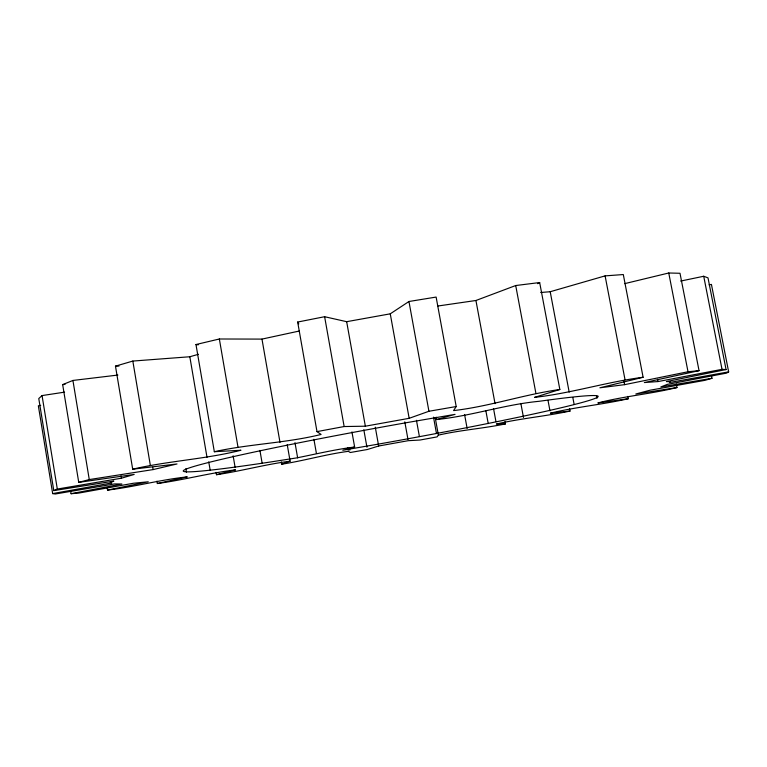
<?xml version="1.0" encoding="UTF-8"?>
<svg xmlns="http://www.w3.org/2000/svg" width="767" height="767" viewBox="0 0 767 767"><rect width="100%" height="100%" fill="white"/><g stroke="black" fill="none" stroke-linecap="round" stroke-linejoin="round"><path stroke-width="1.15" d="M299.37 331.008L261.978 339.1L219.352 338.995L195.978 344.536L214.329 451.715C249.601 443.892 285.947 443.125 321.105 434.458L316.992 431.61L297.673 322.044L324.623 316.713L346.665 321.689L390.259 313.828L408.955 301.498L436.126 297.069L456.202 406.539L453.585 410.594C489.614 406.443 523.995 394.468 559.843 389.492L539.671 282.544L515.712 285.535L475.933 300.491L437.967 306.004M504.964 421.572L505.395 423.93C483.191 428.513 460.526 430.057 438.388 435.129L437.094 436.883L420.028 440.028L408.217 440.689L378.658 446.01L367.355 449.51L350.251 452.511L348.419 451.322C325.889 454.294 304.087 460.756 281.662 464.208L281.249 461.849M64.562 392.148L42.051 395.58L38.772 398.543L53.786 490.612L113.861 481.101L110.323 482.453L111.781 482.951L52.664 493.593L38.35 405.781L40.709 405.35M709.111 284.845L711.431 284.423L728.65 371.87L726.531 373.126L667.328 384.382L660.857 386.932L711.987 378.294L711.527 375.945M537.571 283.665L539.671 282.544M53.786 490.612L57.314 489.049L121.407 478.215L134.187 474.437L78.742 482.366L62.664 384.603L72.923 380.451L117.897 375.063M281.662 464.208L290.118 461.178L287.232 444.678M316.992 431.61L344.143 426.538L365.351 426.203L409.166 418.312L428.935 411.265L456.202 406.539M559.843 389.492L534.57 397.364C571.252 393.318 606.563 381.937 643.11 377.259L623.312 274.548L605.105 275.88L550.207 291.728L540.687 292.495M78.742 482.366L89.269 479.576L153.103 469.586L177.014 463.968L132.691 469.183L115.472 366.147L132.825 361.065L189.823 356.751L198.423 354.296M711.987 378.294L704.902 380.346L649.985 390.23L635.814 393.989L676.964 387.556L676.293 384.075M351.938 431.917L354.632 447.027C334.93 449.424 315.736 454.15 296.35 457.957L272.477 461.686A210.81 8.082 -10.2 0 1 195.364 466.029A210.81 8.082 -10.2 0 1 407.325 422.531L455.052 414.362L436.653 419.539L436.222 417.19M354.632 447.027L342.82 450.258L378.735 444.045A210.81 8.082 -10.2 0 0 579.545 403.174A210.81 8.082 -10.2 0 0 539.163 401.294C504.427 404.573 471.369 416.011 436.653 419.539M216.073 472.367L216.476 474.706L235.546 469.855C209.228 473.009 183.601 480.008 157.35 483.526L156.957 481.168M643.11 377.259L599.88 387.805L624.626 384.66L688.018 371.755L699.044 370.662L680.003 273.273L668.757 272.994L624.674 283.646M676.964 387.556C650.867 393.97 623.916 396.194 597.876 402.953L628.298 398.735L627.847 396.386M132.691 469.183C168.414 460.842 205.335 459.232 240.963 450.248L214.329 451.715M157.35 483.526L187.263 476.892C160.428 479.663 134.321 486.968 107.543 490.084L107.159 487.754M699.044 370.662L644.357 382.56L658.038 381.563L722.025 369.349L726.061 369.55L708.008 277.865L703.722 276.264L680.636 281.067M628.298 398.735C602.536 404.583 576.113 406.941 550.409 413.154L570.025 411.054L569.574 408.715M107.543 490.084L148.242 481.791L133.4 483.258L78.541 493.123L71.072 493.699L70.689 491.34M570.025 411.054C545.634 416.299 520.716 418.379 496.393 424.036L505.395 423.93M726.061 369.55L666.418 381.582L670.416 381.592L669.38 382.532L728.65 371.87M71.072 493.699L121.857 483.996L114.599 483.919L55.243 494.006L52.664 493.593M290.118 461.178C265.315 464.371 241.193 471.111 216.476 474.706M62.664 384.603L65.042 384.401M115.472 366.147L119.01 366.07M195.978 344.536L198.26 344.834M297.673 322.044L298.794 323.895M703.722 276.264L722.025 369.349M668.757 272.994L688.018 371.755M657.587 379.234L658.038 381.563M605.105 275.88L625.028 379.751M623.954 381.17L624.626 384.66M596.534 395.935L596.985 398.274M572.824 397.507L574.147 404.506M550.207 291.728L569.181 392.129M548.002 400.316L549.968 410.824M515.712 285.535L535.893 393.289M520.851 403.404L523.468 417.449M475.933 300.491L495.051 403.672M493.564 408.734L495.961 421.687M485.847 410.709L488.234 423.605M464.572 414.477L467.141 428.485M435.215 417.708L438.388 435.129M433.499 417.133L436.461 433.393M408.955 301.498L428.935 411.265M416.452 420.306L419.396 436.548M390.259 313.828L409.166 418.312M404.803 421.85L407.996 439.51M375.284 427.161L378.658 446.01M346.665 321.689L365.351 426.203M363.826 429.788L366.942 447.19M349.426 447.87L349.838 450.191M324.623 316.713L344.143 426.538M347.806 447.842L348.218 450.162M313.904 439.251L316.397 453.364M294.979 442.655L297.654 457.918M261.978 339.1L280.003 442.406M259.917 450.402L262.161 463.297M219.352 338.995L237.962 446.94M233.13 455.819L235.143 467.515M208.749 461.868L210.148 470.056M189.823 356.751L207.013 457.362M185.873 468.685L186.467 472.204M152.71 467.228L153.103 469.586M132.825 361.065L150.322 465.243M121.013 475.876L121.407 478.215M72.923 380.451L89.269 479.576M42.051 395.58L57.314 489.049"/></g></svg>
